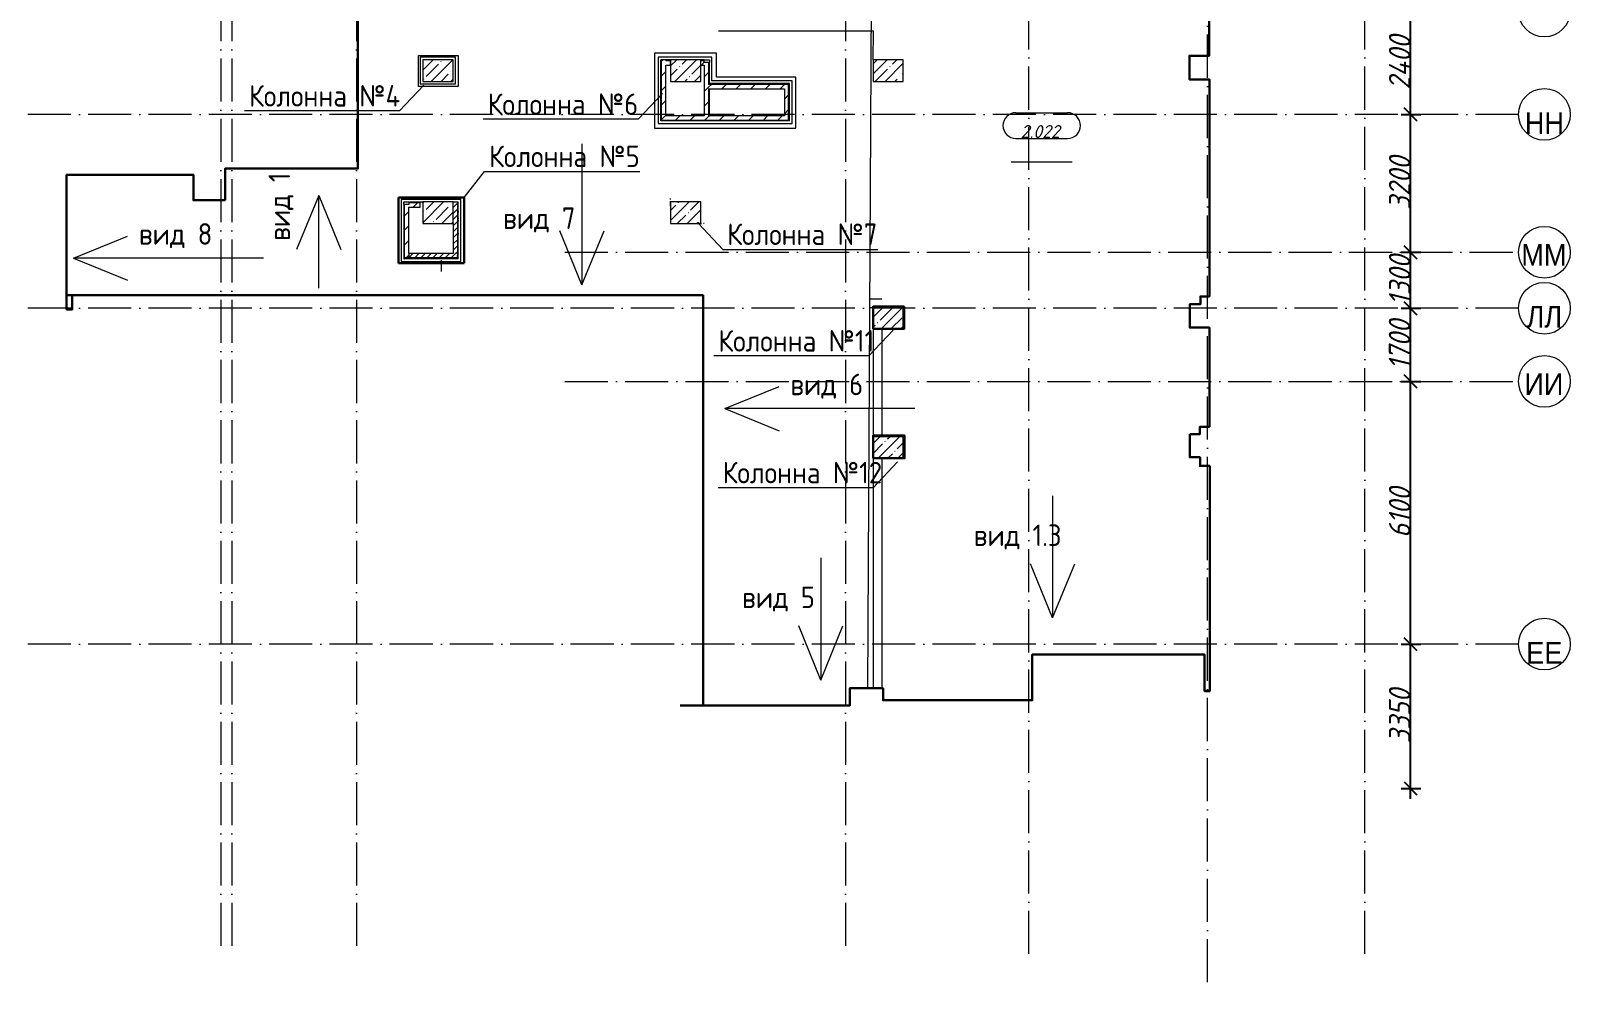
# Model space of a CAD drawing. Header units: millimetres. Extents: x 209 to 1046824, y -77613 to 504101.
# Drawn here: x 582159 to 617891, y 416132 to 438224 of the extents above; entities that cross this region are included whole.
import ezdxf

# ---------------------------------------------------------------- set-up
doc = ezdxf.new("R2010")
doc.units = ezdxf.units.MM
doc.linetypes.add('50_200_ШТРИХ_1Т_ш5_п1_п1_', pattern=[1400, 1000, -200, 0, -200])
for name, color, linetype, lineweight in [('A-ANNO-DIMS', 7, 'Continuous', 9), ('A-WALL', 7, 'Continuous', 5), ('A-WALL-FNSH-1', 7, 'Continuous', 5), ('A-WALL-IDEN', 7, 'Continuous', 9), ('I-WALL', 7, 'Continuous', 5), ('S-COLS', 7, 'Continuous', 9), ('S-COLS-1', 7, 'Continuous', 5), ('основной', 250, 'Continuous', 15), ('Основные линии', 7, 'Continuous', 30), ('осново', 7, 'Continuous', 30), ('Размеры', 7, 'Continuous', 15)]:
    doc.layers.add(name, color=color, linetype=linetype, lineweight=lineweight)
for name, color, linetype, lineweight, true_color in [('A-AREA-IDEN-1', 7, 'Continuous', 9, 0xaaaaaa), ('A-DETL-7', 7, 'Continuous', 20, 0x01a6fe), ('I-WALL-15', 7, 'Continuous', 5, 0x787878), ('Оси-1', 7, 'Continuous', 20, 0xaaaaaa), ('Оси-2', 7, 'Continuous', 9, 0xaaaaaa), ('Оси-3', 7, '50_200_ШТРИХ_1Т_ш5_п1_п1_', 9, 0xaaaaaa)]:
    doc.layers.add(name, color=color, linetype=linetype, lineweight=lineweight, true_color=true_color)
doc.styles.add('Arial', font='arial.ttf', dxfattribs={"width": 0.9, "height": 500})
doc.styles.add('ISOCPEUR_I', font='isocpeui.ttf', dxfattribs={"height": 300})
doc.styles.add('ISOCPEUR_I_1', font='isocpeui.ttf', dxfattribs={"width": 0.9, "height": 500})
doc.styles.add('СПДС', font='isocpeur.ttf', dxfattribs={"width": 0.9})
doc.dimstyles.new('ISO-2_5_0_9К_БОЛЬШОЙ', dxfattribs={"dimscale": 304.8, "dimtxt": 497.990588, "dimasz": 0.984252, "dimexe": 0.787402, "dimexo": 0, "dimgap": 0, "dimtad": 1, "dimdec": 0, "dimzin": 0, "dimdsep": 46, "dimtxsty": 'ISOCPEUR_I_1', "dimblk1": 'OBLIQUE', "dimblk2": 'OBLIQUE', "dimsah": 1, "dimcen": 0.09, "dimdle": 0.787402, "dimazin": 0, "dimtfac": 1, "dimtdec": 4, "dimtix": 1, "dimtmove": 0, "dimatfit": 3, "dimfxl": 1, "dimtvp": 1, "dimtolj": 1, "dimtzin": 0, "dimarcsym": 2})
pattern_1 = [(0, (508460.02, 367168.45), (406.4, 101.6), [6.706, -298.094, 6.706, -298.094, -1625.6]), (0, (508460.02, 367168.45), (406.4, 101.6), [-609.6, 6.706, -602.894, 6.706, -298.094, -711.2]), (0, (508460.02, 367168.45), (406.4, 101.6), [-1524, 6.706, -196.494, 6.706, -501.294]), (120, (508612.42, 367219.25), (-291.18818, 301.15272), [6.706, -298.094, 6.706, -298.094, -1625.6]), (120, (508612.42, 367219.25), (-291.18818, 301.15272), [-609.6, 6.706, -602.894, 6.706, -298.094, -711.2]), (120, (508612.42, 367219.25), (-291.18818, 301.15272), [-1524, 6.706, -196.494, 6.706, -501.294]), (240, (508663.22, 367422.45), (-115.21182, -402.75272), [6.706, -298.094, 6.706, -298.094, -1625.6]), (240, (508663.22, 367422.45), (-115.21182, -402.75272), [-609.6, 6.706, -602.894, 6.706, -298.094, -711.2]), (240, (508663.22, 367422.45), (-115.21182, -402.75272), [-1524, 6.706, -196.494, 6.706, -501.294])]
pattern_2 = [(45, (508460.02, 367168.45), (-70.71068, 70.71068), [])]
pattern_3 = [(45, (508460.02, 367168.45), (-169.70563, 169.70563), [])]

# ---------------------------------------------------------------- blocks, each defined once
blk = doc.blocks.new('BSC_Колонна _Прямоугольная - 500х700-V304-АИ_План этажа_Стены_2')
at = {"layer": 'S-COLS-1'}
h = blk.add_hatch(dxfattribs=at)
h.set_pattern_fill('FP_173', color=256, style=0, pattern_type=2)
h.set_pattern_definition([(315, (-64381.04, 93600), (228.0985, 228.0985), []), (315, (-64381.04, 93371.9), (228.0985, 228.0985), [403.225, -80.645, 6.706, -73.939])])
h.paths.add_polyline_path([(-250, 350), (-250, -350), (250, -350), (250, 350), (223, 350)])
for p, q in [((250, 350), (-250, 350)), ((-250, 350), (-250, -350)), ((250, -350), (250, 350)), ((-250, -350), (250, -350))]:
    blk.add_line(p, q, dxfattribs=at)
blk = doc.blocks.new('BSC_Колонна _Прямоугольная - 500х700-V305-АИ_План этажа_Стены_2')
at = {"layer": 'S-COLS-1'}
h = blk.add_hatch(dxfattribs=at)
h.set_pattern_fill('FP_174', color=256, style=0, pattern_type=2)
h.set_pattern_definition([(315, (-70131.04, 93600), (228.0985, 228.0985), []), (315, (-70131.04, 93371.9), (228.0985, 228.0985), [403.225, -80.645, 6.706, -73.939])])
h.paths.add_polyline_path([(-250, 350), (-250, -350), (250, -350), (250, 350), (168, 350)])
for p, q in [((250, 350), (-250, 350)), ((-250, 350), (-250, -350)), ((250, -350), (250, 350)), ((-250, -350), (250, -350))]:
    blk.add_line(p, q, dxfattribs=at)
blk = doc.blocks.new('BSC_Колонна _Прямоугольная - 500х700-V316-АИ_План этажа_Стены_2')
at = {"layer": 'S-COLS-1'}
h = blk.add_hatch(dxfattribs=at)
h.set_pattern_fill('FP_185', color=256, style=0, pattern_type=2)
h.set_pattern_definition([(315, (-61381.04, 93600), (228.0985, 228.0985), []), (315, (-61381.04, 93371.9), (228.0985, 228.0985), [403.225, -80.645, 6.706, -73.939])])
h.paths.add_polyline_path([(-250, 350), (-250, -350), (250, -350), (250, 350)])
for p, q in [((250, 350), (-250, 350)), ((-250, 350), (-250, -350)), ((250, -350), (250, 350)), ((-250, -350), (250, -350))]:
    blk.add_line(p, q, dxfattribs=at)
blk = doc.blocks.new('BSC_Колонна _Прямоугольная - 500х700-V357-АИ_План этажа_Стены_2')
at = {"layer": 'S-COLS-1'}
h = blk.add_hatch(dxfattribs=at)
h.set_pattern_fill('FP_216', color=256, style=0, pattern_type=2)
h.set_pattern_definition([(315, (-66830.7, 83150), (228.0985, 228.0985), []), (315, (-66830.7, 82921.9), (228.0985, 228.0985), [403.225, -80.645, 6.706, -73.939])])
h.paths.add_polyline_path([(-250, 350), (-250, -350), (250, -350), (250, 350)])
for p, q in [((250, 350), (-250, 350)), ((-250, 350), (-250, -350)), ((250, -350), (250, 350)), ((-250, -350), (250, -350))]:
    blk.add_line(p, q, dxfattribs=at)
blk = doc.blocks.new('BSC_Колонна _Прямоугольная - 500х700-V359-АИ_План этажа_Стены_2')
at = {"layer": 'S-COLS-1'}
h = blk.add_hatch(dxfattribs=at)
h.set_pattern_fill('FP_218', color=256, style=0, pattern_type=2)
h.set_pattern_definition([(315, (-70130.7, 83150), (228.0985, 228.0985), []), (315, (-70130.7, 82921.9), (228.0985, 228.0985), [403.225, -80.645, 6.706, -73.939])])
h.paths.add_polyline_path([(-250, 115), (-250, -350), (250, -350), (250, 350), (-250, 350)])
for p, q in [((250, 350), (-250, 350)), ((-250, 350), (-250, -350)), ((250, -350), (250, 350)), ((-250, -350), (250, -350))]:
    blk.add_line(p, q, dxfattribs=at)
blk = doc.blocks.new('BSC_Колонна _Прямоугольная - 500х700-V360-АИ_План этажа_Стены_2')
at = {"layer": 'S-COLS-1'}
h = blk.add_hatch(dxfattribs=at)
h.set_pattern_fill('FP_219', color=256, style=0, pattern_type=2)
h.set_pattern_definition([(315, (-70130.7, 88900), (228.0985, 228.0985), []), (315, (-70130.7, 88671.9), (228.0985, 228.0985), [403.225, -80.645, 6.706, -73.939])])
h.paths.add_polyline_path([(-250, 350), (-250, -350), (250, -350), (250, 350), (169, 350)])
for p, q in [((250, 350), (-250, 350)), ((-250, 350), (-250, -350)), ((250, -350), (250, 350)), ((-250, -350), (250, -350))]:
    blk.add_line(p, q, dxfattribs=at)
blk = doc.blocks.new('AAR_СКБ_Марка_помещения_1_5 ммп - Номер _ Площадь-27962135-АИ_План этажа_Стены_2')
at = {"layer": 'A-AREA-IDEN-1'}
for p, q in [((-2.99, 3), (3.01, 3)), ((-2.99, 0), (3.01, 0)), ((-3.53, -2.69), (3.53, -2.69))]:
    blk.add_line(p, q, dxfattribs=at)
for centre, start, end in [((-2.99, 1.5), 90, 270), ((3.01, 1.5), 270, 90)]:
    blk.add_arc(centre, 1.5, start, end, dxfattribs=at)
blk = doc.blocks.new('_Oblique')
at = {"color": 0, "linetype": 'ByBlock', "lineweight": -2}
blk.add_line((-0.5, -0.5), (0.5, 0.5), dxfattribs=at)
blk = doc.blocks.new('*D1895')
at = {"layer": 'A-ANNO-DIMS', "color": 0, "lineweight": -2, "transparency": 16777216}
for p, q in [((614183, 420392), (614183, 424222)), ((613971, 423982), (614423, 423982)), ((613971, 420632), (614423, 420632))]:
    blk.add_line(p, q, dxfattribs=at)
at = {"layer": 'Defpoints', "color": 0, "transparency": 16777216}
for p in [(613971, 423982), (614183, 423982), (613971, 420632)]:
    blk.add_point(p, dxfattribs=at)
at = {"layer": 'A-ANNO-DIMS', "color": 0, "lineweight": -2, "transparency": 16777216, "xscale": 300, "yscale": 300, "zscale": 300}
for p, rotation in [((614183, 423982), 90), ((614183, 420632), 270)]:
    blk.add_blockref('_Oblique', p, dxfattribs=dict(at, rotation=rotation))
at = {"layer": 'A-ANNO-DIMS', "color": 0, "transparency": 16777216, "insert": (613933, 422307), "char_height": 500, "width": 1516.96, "attachment_point": 5, "rotation": 90, "style": 'ISOCPEUR_I_1'}
blk.add_mtext('\\A1;3350', dxfattribs=at)
blk = doc.blocks.new('*D1896')
at = {"layer": 'A-ANNO-DIMS', "color": 0, "lineweight": -2, "transparency": 16777216}
for p, q in [((614183, 423742), (614183, 430322)), ((613971, 430082), (614423, 430082)), ((613971, 423982), (614423, 423982))]:
    blk.add_line(p, q, dxfattribs=at)
at = {"layer": 'Defpoints', "color": 0, "transparency": 16777216}
for p in [(613971, 430082), (614183, 430082), (613971, 423982)]:
    blk.add_point(p, dxfattribs=at)
at = {"layer": 'A-ANNO-DIMS', "color": 0, "lineweight": -2, "transparency": 16777216, "xscale": 300, "yscale": 300, "zscale": 300}
for p, rotation in [((614183, 430082), 90), ((614183, 423982), 270)]:
    blk.add_blockref('_Oblique', p, dxfattribs=dict(at, rotation=rotation))
at = {"layer": 'A-ANNO-DIMS', "color": 0, "transparency": 16777216, "insert": (613933, 427032), "char_height": 500, "width": 1402.04, "attachment_point": 5, "rotation": 90, "style": 'ISOCPEUR_I_1'}
blk.add_mtext('\\A1;6100', dxfattribs=at)
blk = doc.blocks.new('*D1897')
at = {"layer": 'A-ANNO-DIMS', "color": 0, "lineweight": -2, "transparency": 16777216}
for p, q in [((614183, 429842), (614183, 432022)), ((613971, 431782), (614423, 431782)), ((613971, 430082), (614423, 430082))]:
    blk.add_line(p, q, dxfattribs=at)
at = {"layer": 'Defpoints', "color": 0, "transparency": 16777216}
for p in [(613971, 431782), (614183, 431782), (613971, 430082)]:
    blk.add_point(p, dxfattribs=at)
at = {"layer": 'A-ANNO-DIMS', "color": 0, "lineweight": -2, "transparency": 16777216, "xscale": 300, "yscale": 300, "zscale": 300}
for p, rotation in [((614183, 431782), 90), ((614183, 430082), 270)]:
    blk.add_blockref('_Oblique', p, dxfattribs=dict(at, rotation=rotation))
at = {"layer": 'A-ANNO-DIMS', "color": 0, "transparency": 16777216, "insert": (613930, 430932), "char_height": 500, "width": 1402.04, "attachment_point": 5, "rotation": 90, "style": 'ISOCPEUR_I_1'}
blk.add_mtext('\\A1;1700', dxfattribs=at)
blk = doc.blocks.new('*D1867')
at = {"layer": 'A-ANNO-DIMS', "color": 0, "lineweight": -2, "transparency": 16777216}
for p, q in [((613971, 433082), (614423, 433082)), ((614183, 431542), (614183, 433322)), ((613971, 431782), (614423, 431782))]:
    blk.add_line(p, q, dxfattribs=at)
at = {"layer": 'Defpoints', "color": 0, "transparency": 16777216}
for p in [(613971, 433082), (614183, 433082), (613971, 431782)]:
    blk.add_point(p, dxfattribs=at)
at = {"layer": 'A-ANNO-DIMS', "color": 0, "lineweight": -2, "transparency": 16777216, "xscale": 300, "yscale": 300, "zscale": 300}
for p, rotation in [((614183, 433082), 90), ((614183, 431782), 270)]:
    blk.add_blockref('_Oblique', p, dxfattribs=dict(at, rotation=rotation))
at = {"layer": 'A-ANNO-DIMS', "color": 0, "transparency": 16777216, "insert": (613933, 432432), "char_height": 500, "width": 1402.04, "attachment_point": 5, "rotation": 90, "style": 'ISOCPEUR_I_1'}
blk.add_mtext('\\A1;1300', dxfattribs=at)
blk = doc.blocks.new('*D1868')
at = {"layer": 'A-ANNO-DIMS', "color": 0, "lineweight": -2, "transparency": 16777216}
for p, q in [((613971, 436282), (614423, 436282)), ((614183, 432842), (614183, 436522)), ((613971, 433082), (614423, 433082))]:
    blk.add_line(p, q, dxfattribs=at)
at = {"layer": 'Defpoints', "color": 0, "transparency": 16777216}
for p in [(613971, 436282), (614183, 436282), (613971, 433082)]:
    blk.add_point(p, dxfattribs=at)
at = {"layer": 'A-ANNO-DIMS', "color": 0, "lineweight": -2, "transparency": 16777216, "xscale": 300, "yscale": 300, "zscale": 300}
for p, rotation in [((614183, 436282), 90), ((614183, 433082), 270)]:
    blk.add_blockref('_Oblique', p, dxfattribs=dict(at, rotation=rotation))
at = {"layer": 'A-ANNO-DIMS', "color": 0, "transparency": 16777216, "insert": (613933, 434682), "char_height": 500, "width": 1516.96, "attachment_point": 5, "rotation": 90, "style": 'ISOCPEUR_I_1'}
blk.add_mtext('\\A1;3200', dxfattribs=at)
blk = doc.blocks.new('*D1869')
at = {"layer": 'A-ANNO-DIMS', "color": 0, "lineweight": -2, "transparency": 16777216}
for p, q in [((614183, 436042), (614183, 438922)), ((613971, 438682), (614423, 438682)), ((613971, 436282), (614423, 436282))]:
    blk.add_line(p, q, dxfattribs=at)
at = {"layer": 'Defpoints', "color": 0, "transparency": 16777216}
for p in [(613971, 438682), (614183, 438682), (613971, 436282)]:
    blk.add_point(p, dxfattribs=at)
at = {"layer": 'A-ANNO-DIMS', "color": 0, "lineweight": -2, "transparency": 16777216, "xscale": 300, "yscale": 300, "zscale": 300}
for p, rotation in [((614183, 438682), 90), ((614183, 436282), 270)]:
    blk.add_blockref('_Oblique', p, dxfattribs=dict(at, rotation=rotation))
at = {"layer": 'A-ANNO-DIMS', "color": 0, "transparency": 16777216, "insert": (613933, 437482), "char_height": 500, "width": 1562.92, "attachment_point": 5, "rotation": 90, "style": 'ISOCPEUR_I_1'}
blk.add_mtext('\\A1;2400', dxfattribs=at)
blk = doc.blocks.new('Ось сетки - Круг_Ø6_00__ISO-2_5_0_9K_-17386508-АИ_План этажа_Стены_3')
at = {"layer": 'Оси-1'}
blk.add_circle((0, 0), 3, dxfattribs=at)
blk = doc.blocks.new('*D1876')
at = {"layer": 'A-ANNO-DIMS', "color": 0, "lineweight": -2, "transparency": 16777216}
for p, q in [((614183, 420392), (614183, 424222)), ((613971, 423982), (614423, 423982)), ((613971, 420632), (614423, 420632))]:
    blk.add_line(p, q, dxfattribs=at)
at = {"layer": 'Defpoints', "color": 0, "transparency": 16777216}
for p in [(613971, 423982), (614183, 423982), (613971, 420632)]:
    blk.add_point(p, dxfattribs=at)
at = {"layer": 'A-ANNO-DIMS', "color": 0, "lineweight": -2, "transparency": 16777216, "xscale": 300, "yscale": 300, "zscale": 300}
for p, rotation in [((614183, 423982), 90), ((614183, 420632), 270)]:
    blk.add_blockref('_Oblique', p, dxfattribs=dict(at, rotation=rotation))
at = {"layer": 'A-ANNO-DIMS', "color": 0, "transparency": 16777216, "insert": (613933, 422307), "char_height": 500, "width": 1516.96, "attachment_point": 5, "rotation": 90, "style": 'ISOCPEUR_I_1'}
blk.add_mtext('\\A1;3350', dxfattribs=at)
blk = doc.blocks.new('*D1877')
at = {"layer": 'A-ANNO-DIMS', "color": 0, "lineweight": -2, "transparency": 16777216}
for p, q in [((614183, 423742), (614183, 430322)), ((613971, 430082), (614423, 430082)), ((613971, 423982), (614423, 423982))]:
    blk.add_line(p, q, dxfattribs=at)
at = {"layer": 'Defpoints', "color": 0, "transparency": 16777216}
for p in [(613971, 430082), (614183, 430082), (613971, 423982)]:
    blk.add_point(p, dxfattribs=at)
at = {"layer": 'A-ANNO-DIMS', "color": 0, "lineweight": -2, "transparency": 16777216, "xscale": 300, "yscale": 300, "zscale": 300}
for p, rotation in [((614183, 430082), 90), ((614183, 423982), 270)]:
    blk.add_blockref('_Oblique', p, dxfattribs=dict(at, rotation=rotation))
at = {"layer": 'A-ANNO-DIMS', "color": 0, "transparency": 16777216, "insert": (613933, 427032), "char_height": 500, "width": 1402.04, "attachment_point": 5, "rotation": 90, "style": 'ISOCPEUR_I_1'}
blk.add_mtext('\\A1;6100', dxfattribs=at)
blk = doc.blocks.new('*D1878')
at = {"layer": 'A-ANNO-DIMS', "color": 0, "lineweight": -2, "transparency": 16777216}
for p, q in [((614183, 429842), (614183, 432022)), ((613971, 431782), (614423, 431782)), ((613971, 430082), (614423, 430082))]:
    blk.add_line(p, q, dxfattribs=at)
at = {"layer": 'Defpoints', "color": 0, "transparency": 16777216}
for p in [(613971, 431782), (614183, 431782), (613971, 430082)]:
    blk.add_point(p, dxfattribs=at)
at = {"layer": 'A-ANNO-DIMS', "color": 0, "lineweight": -2, "transparency": 16777216, "xscale": 300, "yscale": 300, "zscale": 300}
for p, rotation in [((614183, 431782), 90), ((614183, 430082), 270)]:
    blk.add_blockref('_Oblique', p, dxfattribs=dict(at, rotation=rotation))
at = {"layer": 'A-ANNO-DIMS', "color": 0, "transparency": 16777216, "insert": (613930, 430932), "char_height": 500, "width": 1402.04, "attachment_point": 5, "rotation": 90, "style": 'ISOCPEUR_I_1'}
blk.add_mtext('\\A1;1700', dxfattribs=at)
blk = doc.blocks.new('*D1879')
at = {"layer": 'A-ANNO-DIMS', "color": 0, "lineweight": -2, "transparency": 16777216}
for p, q in [((613971, 433082), (614423, 433082)), ((614183, 431542), (614183, 433322)), ((613971, 431782), (614423, 431782))]:
    blk.add_line(p, q, dxfattribs=at)
at = {"layer": 'Defpoints', "color": 0, "transparency": 16777216}
for p in [(613971, 433082), (614183, 433082), (613971, 431782)]:
    blk.add_point(p, dxfattribs=at)
at = {"layer": 'A-ANNO-DIMS', "color": 0, "lineweight": -2, "transparency": 16777216, "xscale": 300, "yscale": 300, "zscale": 300}
for p, rotation in [((614183, 433082), 90), ((614183, 431782), 270)]:
    blk.add_blockref('_Oblique', p, dxfattribs=dict(at, rotation=rotation))
at = {"layer": 'A-ANNO-DIMS', "color": 0, "transparency": 16777216, "insert": (613933, 432432), "char_height": 500, "width": 1402.04, "attachment_point": 5, "rotation": 90, "style": 'ISOCPEUR_I_1'}
blk.add_mtext('\\A1;1300', dxfattribs=at)
blk = doc.blocks.new('*D1880')
at = {"layer": 'A-ANNO-DIMS', "color": 0, "lineweight": -2, "transparency": 16777216}
for p, q in [((613971, 436282), (614423, 436282)), ((614183, 432842), (614183, 436522)), ((613971, 433082), (614423, 433082))]:
    blk.add_line(p, q, dxfattribs=at)
at = {"layer": 'Defpoints', "color": 0, "transparency": 16777216}
for p in [(613971, 436282), (614183, 436282), (613971, 433082)]:
    blk.add_point(p, dxfattribs=at)
at = {"layer": 'A-ANNO-DIMS', "color": 0, "lineweight": -2, "transparency": 16777216, "xscale": 300, "yscale": 300, "zscale": 300}
for p, rotation in [((614183, 436282), 90), ((614183, 433082), 270)]:
    blk.add_blockref('_Oblique', p, dxfattribs=dict(at, rotation=rotation))
at = {"layer": 'A-ANNO-DIMS', "color": 0, "transparency": 16777216, "insert": (613933, 434682), "char_height": 500, "width": 1516.96, "attachment_point": 5, "rotation": 90, "style": 'ISOCPEUR_I_1'}
blk.add_mtext('\\A1;3200', dxfattribs=at)
blk = doc.blocks.new('*D1881')
at = {"layer": 'A-ANNO-DIMS', "color": 0, "lineweight": -2, "transparency": 16777216}
for p, q in [((614183, 436042), (614183, 438922)), ((613971, 438682), (614423, 438682)), ((613971, 436282), (614423, 436282))]:
    blk.add_line(p, q, dxfattribs=at)
at = {"layer": 'Defpoints', "color": 0, "transparency": 16777216}
for p in [(613971, 438682), (614183, 438682), (613971, 436282)]:
    blk.add_point(p, dxfattribs=at)
at = {"layer": 'A-ANNO-DIMS', "color": 0, "lineweight": -2, "transparency": 16777216, "xscale": 300, "yscale": 300, "zscale": 300}
for p, rotation in [((614183, 438682), 90), ((614183, 436282), 270)]:
    blk.add_blockref('_Oblique', p, dxfattribs=dict(at, rotation=rotation))
at = {"layer": 'A-ANNO-DIMS', "color": 0, "transparency": 16777216, "insert": (613933, 437482), "char_height": 500, "width": 1562.92, "attachment_point": 5, "rotation": 90, "style": 'ISOCPEUR_I_1'}
blk.add_mtext('\\A1;2400', dxfattribs=at)

msp = doc.modelspace()

# ---------------------------------------------------------------- hatches: boundary and pattern name
at = {"layer": 'I-WALL'}
h = msp.add_hatch(dxfattribs=at)
h.set_pattern_fill('FP_5', color=256, style=0, pattern_type=2)
h.set_pattern_definition(pattern_3)
h.paths.add_polyline_path([(596900, 436149.1), (596900, 437549.1), (596800, 437549.1), (596800, 436149.1)])
h = msp.add_hatch(dxfattribs=at)
h.set_pattern_fill('FP_5', color=256, style=0, pattern_type=2)
h.set_pattern_definition(pattern_3)
h.paths.add_polyline_path([(596900, 437429.1), (597009, 437429.1), (597009, 437529.1), (596900, 437529.1), (596900, 437467.8)])
h = msp.add_hatch(dxfattribs=at)
h.set_pattern_fill('FP_5', color=256, style=0, pattern_type=2)
h.set_pattern_definition(pattern_3)
h.paths.add_polyline_path([(597790, 437429.1), (597790, 437529.1), (597710, 437529.1), (597710, 437429.1)])
h = msp.add_hatch(dxfattribs=at)
h.set_pattern_fill('FP_5', color=256, style=0, pattern_type=2)
h.set_pattern_definition(pattern_3)
h.paths.add_polyline_path([(597890, 436149.1), (597890, 437489.1), (597790, 437489.1), (597790, 436149.1)])
h = msp.add_hatch(dxfattribs=at)
h.set_pattern_fill('FP_5', color=256, style=0, pattern_type=2)
h.set_pattern_definition(pattern_3)
h.paths.add_polyline_path([(599650, 436879.5), (599650, 436979.5), (597890, 436979.5), (597890, 436879.5), (598198.1, 436879.5)])
h = msp.add_hatch(dxfattribs=at)
h.set_pattern_fill('FP_5', color=256, style=0, pattern_type=2)
h.set_pattern_definition(pattern_3)
h.paths.add_polyline_path([(599750, 436249.1), (599750, 436979.5), (599650, 436979.5), (599650, 436249.1)])
h = msp.add_hatch(dxfattribs=at)
h.set_pattern_fill('FP_5', color=256, style=0, pattern_type=2)
h.set_pattern_definition(pattern_3)
h.paths.add_polyline_path([(597790, 436149.1), (597790, 436249.1), (596900, 436249.1), (596900, 436149.1), (597360.2, 436149.1)])
h = msp.add_hatch(dxfattribs=at)
h.set_pattern_fill('FP_5', color=256, style=0, pattern_type=2)
h.set_pattern_definition(pattern_3)
h.paths.add_polyline_path([(599750, 436149.1), (599750, 436249.1), (597890, 436249.1), (597890, 436149.1), (598198.1, 436149.1)])
h = msp.add_hatch(dxfattribs=at)
h.set_pattern_fill('FP_5', color=256, style=0, pattern_type=2)
h.set_pattern_definition(pattern_3)
h.paths.add_polyline_path([(590835, 432949.1), (590935, 432949.1), (590935, 434189.1), (590835, 434189.1)])
h = msp.add_hatch(dxfattribs=at)
h.set_pattern_fill('FP_5', color=256, style=0, pattern_type=2)
h.set_pattern_definition(pattern_3)
h.paths.add_polyline_path([(590935, 434129.1), (591200, 434129.1), (591200, 434229.1), (590935, 434229.1), (590935, 434189.1)])
h = msp.add_hatch(dxfattribs=at)
h.set_pattern_fill('FP_4', color=256, style=0, pattern_type=2)
h.set_pattern_definition(pattern_2)
h.paths.add_polyline_path([(592060, 433049.1), (592060, 434249.1), (591960, 434249.1), (591960, 433049.1)])
h = msp.add_hatch(dxfattribs=at)
h.set_pattern_fill('FP_4', color=256, style=0, pattern_type=2)
h.set_pattern_definition(pattern_2)
h.paths.add_polyline_path([(590935, 432949.1), (592060, 432949.1), (592060, 433049.1), (590935, 433049.1)])
at = {"layer": 'I-WALL-15'}
h = msp.add_hatch(dxfattribs=at)
h.set_pattern_fill('FP_3', color=256, style=0, pattern_type=2)
h.set_pattern_definition(pattern_1)
h.paths.add_polyline_path([(596800, 436129.1), (596800, 437549.1), (596780, 437549.1), (596780, 436129.1)])
h = msp.add_hatch(dxfattribs=at)
h.set_pattern_fill('FP_3', color=256, style=0, pattern_type=2)
h.set_pattern_definition(pattern_1)
h.paths.add_polyline_path([(597009, 437529.1), (597009, 437549.1), (596900, 437549.1), (596900, 437529.1)])
h = msp.add_hatch(dxfattribs=at)
h.set_pattern_fill('FP_3', color=256, style=0, pattern_type=2)
h.set_pattern_definition(pattern_1)
h.paths.add_polyline_path([(597790, 437529.1), (597790, 437549.1), (597710, 437549.1), (597710, 437529.1)])
h = msp.add_hatch(dxfattribs=at)
h.set_pattern_fill('FP_3', color=256, style=0, pattern_type=2)
h.set_pattern_definition(pattern_1)
h.paths.add_polyline_path([(597910, 436129.1), (597910, 436149.1), (597890, 436149.1), (597890, 436129.1)])
h.paths.add_polyline_path([(597910, 436249.1), (597910, 436879.5), (597890, 436879.5), (597890, 436249.1)])
h.paths.add_polyline_path([(597910, 436979.5), (597910, 437489.1), (597890, 437489.1), (597890, 436979.5)])
h = msp.add_hatch(dxfattribs=at)
h.set_pattern_fill('FP_3', color=256, style=0, pattern_type=2)
h.set_pattern_definition(pattern_1)
h.paths.add_polyline_path([(597910, 436979.5), (599750, 436979.5), (599750, 436999.5), (597910, 436999.5)])
h = msp.add_hatch(dxfattribs=at)
h.set_pattern_fill('FP_3', color=256, style=0, pattern_type=2)
h.set_pattern_definition(pattern_1)
h.paths.add_polyline_path([(599750, 436149.1), (599770, 436149.1), (599770, 436999.5), (599750, 436999.5), (599750, 436249.1)])
h = msp.add_hatch(dxfattribs=at)
h.set_pattern_fill('FP_3', color=256, style=0, pattern_type=2)
h.set_pattern_definition(pattern_1)
h.paths.add_polyline_path([(597890, 436129.1), (597890, 436149.1), (596800, 436149.1), (596800, 436129.1), (597790, 436129.1)])
h = msp.add_hatch(dxfattribs=at)
h.set_pattern_fill('FP_3', color=256, style=0, pattern_type=2)
h.set_pattern_definition(pattern_1)
h.paths.add_polyline_path([(599770, 436129.1), (599770, 436149.1), (597910, 436149.1), (597910, 436129.1), (598198.1, 436129.1)])
h = msp.add_hatch(dxfattribs=at)
h.set_pattern_fill('FP_3', color=256, style=0, pattern_type=2)
h.set_pattern_definition(pattern_1)
h.paths.add_polyline_path([(590835, 432929.1), (590835, 434189.1), (590815, 434189.1), (590815, 432929.1)])
h = msp.add_hatch(dxfattribs=at)
h.set_pattern_fill('FP_3', color=256, style=0, pattern_type=2)
h.set_pattern_definition(pattern_1)
h.paths.add_polyline_path([(591200, 434229.1), (591200, 434249.1), (590935, 434249.1), (590935, 434229.1)])
h = msp.add_hatch(dxfattribs=at)
h.set_pattern_fill('FP_3', color=256, style=0, pattern_type=2)
h.set_pattern_definition(pattern_1)
h.paths.add_polyline_path([(592060, 432949.1), (592080, 432949.1), (592080, 434249.1), (592060, 434249.1), (592060, 433049.1)])
h = msp.add_hatch(dxfattribs=at)
h.set_pattern_fill('FP_3', color=256, style=0, pattern_type=2)
h.set_pattern_definition(pattern_1)
h.paths.add_polyline_path([(590935, 432929.1), (592080, 432929.1), (592080, 432949.1), (590835, 432949.1), (590835, 432929.1)])
at = {"layer": 'S-COLS-1'}
h = msp.add_hatch(dxfattribs=at)
h.set_pattern_fill('FP_1', color=256, style=0, pattern_type=2)
h.set_pattern_definition([(45, (508460.02, 367168.45), (-228.0985, 228.0985), []), (45, (508688.12, 367168.45), (-228.0985, 228.0985), [403.225, -80.645, 6.706, -73.939])])
h.paths.add_polyline_path([(597010, 433749.1), (597710, 433749.1), (597710, 434249.1), (597010, 434249.1)])

# ---------------------------------------------------------------- linework, layer by layer
at = {"lineweight": 30}
for points in [[(591916.9, 445991.4), (592046.9, 445991.4), (592046.9, 445466.4), (592033.9, 445466.4), (591903.9, 445466.4), (591903.9, 443640.4), (592033.9, 443640.4), (592033.9, 443115.4), (591903.9, 443115.4), (591903.9, 440155.4), (589750.9, 440155.4), (589750.9, 435025.4), (586670.9, 435025.4), (586670.9, 434290.4)], [(609061.7, 428860.5), (609296.7, 428860.5), (609296.7, 429030.5), (609516.7, 429030.5), (609516.7, 431330.5), (609060.7, 431330.5), (609060.7, 431875.5), (609305.7, 431875.5), (609305.7, 432055.5), (609515.7, 432055.5), (609515.7, 437095.5), (609050.7, 437095.5), (609050.7, 437645.5), (609510.7, 437645.5), (609510.7, 440385.5)], [(586670.9, 434290.4), (585933.9, 434290.4), (585933.9, 434875.4), (582989.9, 434875.4), (582989.9, 432082.4), (584511.2, 432082.4)], [(582989.9, 432082.4), (582989.9, 431752.4), (583119.9, 431752.4), (583119.9, 432082.4)], [(582989.9, 432082.4), (597762.9, 432082.4), (597762.9, 422556.5)], [(609300, 428120.5), (609298.7, 428320.5), (609061.7, 428320.5), (609061.7, 428860.5)], [(609523.7, 428120.5), (609298.7, 428120.5)], [(609523.7, 428120.5), (609298.7, 428120.5), (609298.7, 428098.5)], [(609523.7, 428120.5), (609523.7, 423170.5)], [(597235.7, 422556.5), (601167.7, 422556.5), (601167.7, 422956.5), (601942.7, 422956.5), (601942.7, 422678.5), (605403.7, 422678.5), (605403.7, 423740.5), (609403.7, 423740.5), (609403.7, 422890.5), (609523.7, 422890.5), (609523.7, 423170.5), (609523.7, 423170.5)]]:
    msp.add_lwpolyline(points, dxfattribs=at)
for points in [[(601710, 431299.5), (602430, 431299.5), (602430, 431819.5), (601710, 431819.5)], [(601710, 428299.5), (602440, 428299.5), (602440, 428824.5), (601710, 428824.5)]]:
    msp.add_lwpolyline(points, close=True, dxfattribs=at)
at = {"layer": 'A-DETL-7'}
for p, q in [((591156.5, 437648.5), (592076.5, 437648.5)), ((591156.5, 436928.5), (591156.5, 437648.5)), ((592076.5, 437648.5), (592076.5, 436928.5)), ((596636.2, 437702.7), (596636.2, 435962.7)), ((598076.2, 437702.7), (596636.2, 437702.7)), ((598076.2, 437149.5), (598076.2, 437702.7)), ((599916.2, 437149.5), (598076.2, 437149.5)), ((599916.2, 435962.7), (599916.2, 437149.5)), ((592076.5, 436928.5), (591156.5, 436928.5)), ((596636.2, 435962.7), (599916.2, 435962.7))]:
    msp.add_line(p, q, dxfattribs=at)
at = {"layer": 'A-DETL-7', "lineweight": 30}
for p, q in [((590695.1, 434349.1), (592215.1, 434349.1)), ((590695.1, 432829.1), (590695.1, 434349.1)), ((592215.1, 434349.1), (592215.1, 432829.1)), ((592215.1, 432829.1), (590695.1, 432829.1))]:
    msp.add_line(p, q, dxfattribs=at)
at = {"layer": 'A-WALL'}
for p, q in [((591200, 437609.1), (591200, 436989.1)), ((592020, 437609.1), (591200, 437609.1)), ((592020, 436989.1), (592020, 437609.1)), ((596720, 437609.1), (596720, 436069.1)), ((597970, 437609.1), (596720, 437609.1)), ((596780, 436129.1), (596780, 437549.1)), ((596800, 436149.1), (596800, 437549.1)), ((596900, 437549.1), (596900, 437529.1)), ((597009, 437529.1), (596900, 437529.1)), ((597009, 437549.1), (597010, 437549.1)), ((597790, 437529.1), (597710, 437529.1)), ((597790, 437549.1), (597910, 437549.1)), ((597890, 437489.1), (597890, 436979.5)), ((597910, 437549.1), (597910, 437489.1)), ((597970, 437059.5), (597970, 437609.1)), ((599830, 437059.5), (597970, 437059.5)), ((599830, 436069.1), (599830, 437059.5)), ((591200, 436989.1), (592020, 436989.1)), ((599750, 436979.5), (597890, 436979.5)), ((597890, 436879.5), (597890, 436249.1)), ((597890, 436879.5), (597910, 436879.5)), ((599750, 436149.1), (599750, 436979.5)), ((596720, 436069.1), (599830, 436069.1)), ((599770, 436129.1), (596780, 436129.1)), ((596800, 436149.1), (599750, 436149.1)), ((597890, 436249.1), (597910, 436249.1)), ((590755, 434309.1), (590755, 432869.1)), ((592140, 434309.1), (590755, 434309.1)), ((590815, 434189.1), (590815, 434249.1)), ((590815, 434249.1), (591260, 434249.1)), ((590835, 432949.1), (590835, 434189.1)), ((591200, 434229.1), (590935, 434229.1)), ((591960, 434249.1), (592080, 434249.1)), ((592060, 434249.1), (592060, 432949.1)), ((592080, 432929.1), (592080, 434249.1)), ((592140, 432869.1), (592140, 434309.1)), ((597010, 434309.1), (597010, 434329.1)), ((597010, 434269.1), (597010, 434249.1)), ((597710, 433749.1), (597730, 433749.1)), ((597790, 433749.1), (597770, 433749.1)), ((590755, 432869.1), (592140, 432869.1)), ((592060, 432949.1), (590835, 432949.1)), ((592080, 432929.1), (590835, 432929.1)), ((590935, 433049.1), (590935, 432949.1))]:
    msp.add_line(p, q, dxfattribs=at)
at = {"layer": 'A-WALL-FNSH-1'}
for p, q in [((597009, 437549.1), (596780, 437549.1)), ((596900, 436249.1), (596900, 437429.1)), ((596900, 437429.1), (597009, 437429.1)), ((597009, 437429.1), (597009, 437549.1)), ((597790, 437549.1), (597710, 437549.1)), ((597710, 437429.1), (597790, 437429.1)), ((597790, 437489.1), (597790, 437549.1)), ((597910, 437489.1), (597790, 437489.1)), ((597790, 437429.1), (597790, 436249.1)), ((597910, 436999.5), (597910, 437489.1)), ((599770, 436999.5), (597910, 436999.5)), ((599770, 436129.1), (599770, 436999.5)), ((597910, 436249.1), (597910, 436879.5)), ((597910, 436879.5), (599650, 436879.5)), ((599650, 436879.5), (599650, 436249.1)), ((597790, 436249.1), (596900, 436249.1)), ((599650, 436249.1), (597910, 436249.1)), ((590815, 434189.1), (590815, 432929.1)), ((590935, 434189.1), (590815, 434189.1)), ((590935, 434249.1), (590935, 434189.1)), ((591200, 434129.1), (591200, 434249.1)), ((597010, 434269.1), (597010, 434269.1)), ((597010, 434149.1), (597010, 434269.1)), ((590935, 433049.1), (590935, 434129.1)), ((590935, 434129.1), (591200, 434129.1)), ((591960, 433749.1), (591960, 433049.1)), ((597710, 433749.1), (597610, 433749.1)), ((590815, 432929.1), (590835, 432929.1)), ((591960, 433049.1), (590935, 433049.1))]:
    msp.add_line(p, q, dxfattribs=at)
at = {"layer": 'A-WALL-IDEN'}
msp.add_line((591682.5, 432899.1), (591682.5, 432633), dxfattribs=at)
at = {"layer": 'S-COLS-1'}
for p, q in [((597710, 434249.1), (597010, 434249.1)), ((597010, 434249.1), (597010, 433749.1)), ((597710, 433749.1), (597710, 434249.1)), ((597010, 433749.1), (597710, 433749.1))]:
    msp.add_line(p, q, dxfattribs=at)
at = {"layer": 'Оси-3'}
for p, q in [((586572.9, 459982.3), (586572.9, 416790.5)), ((586822.9, 459982.3), (586822.9, 416790.5)), ((589722.9, 459982.3), (589722.9, 416790.5)), ((601072.9, 459982.3), (601072.9, 416790.5)), ((605322.9, 416790.5), (605322.9, 459982.3)), ((609472.9, 416132.4), (609472.9, 459982.3)), ((613122.9, 416790.5), (613122.9, 459982.3)), ((616690.9, 436282.4), (574908.9, 436282.4)), ((594554.2, 433082.4), (616690.9, 433082.4)), ((616690.9, 431782.4), (574908.9, 431782.4)), ((594554.2, 430082.4), (616690.9, 430082.4)), ((616690.9, 423982.4), (574908.9, 423982.4))]:
    msp.add_line(p, q, dxfattribs=at)
at = {"layer": 'основной', "lineweight": 15}
for points in [[(601710, 437549.5), (601722.6, 438218.1), (598122.6, 438218.1)], [(591281.1, 436962.9), (590720.5, 436362.9), (587120.5, 436362.9)], [(596819.8, 436769), (596259.2, 436169), (592659.2, 436169)], [(592215.1, 434349.1), (592693.2, 434958), (596293.2, 434958)], [(597660, 433749.1), (598220.6, 433149.1), (601820.6, 433149.1)], [(602174.5, 431273.8), (601613.9, 430673.8), (598013.9, 430673.8)], [(602274.1, 428215.2), (601713.5, 427615.2), (598113.5, 427615.2)]]:
    msp.add_lwpolyline(points, dxfattribs=at)
at = {"layer": 'Размеры', "color": 1}
for p, q in [((601710, 431299.5), (601710, 428824.5)), ((601910, 431299.5), (601910, 428824.5)), ((601710, 428299.5), (601710, 422956.5)), ((601910, 428299.5), (601910, 422956.5))]:
    msp.add_line(p, q, dxfattribs=at)
at = {"layer": 'Размеры'}
for points in [[(601586.9, 422956.5), (601725.9, 449055.4)], [(594951.1, 435595.7), (594951.1, 432322.3)], [(588841.4, 434402.6), (588327.8, 433144)], [(588841.4, 432250), (588841.4, 434402.6)], [(588841.4, 434402.6), (589355, 433144)], [(583148.7, 432944.8), (584407.3, 433458.4)], [(594951.1, 432322.3), (594437.5, 433580.9)], [(594951.1, 432322.3), (595464.7, 433580.9)], [(587558.9, 432944.8), (583148.7, 432944.8)], [(583148.7, 432944.8), (584407.3, 432431.2)], [(598268, 429451), (599526.5, 429964.6)], [(602678.1, 429451), (598268, 429451)], [(598268, 429451), (599526.5, 428937.4)], [(605875.5, 427428.8), (605875.5, 424590.3)], [(600497.9, 425987.1), (600497.9, 423148.6)], [(605875.5, 424590.3), (605361.9, 425848.9)], [(605875.5, 424590.3), (606389.1, 425848.9)], [(600497.9, 423148.6), (599984.3, 424407.2)], [(600497.9, 423148.6), (601011.5, 424407.2)]]:
    msp.add_lwpolyline(points, dxfattribs=at)
at = {"layer": 'Размеры', "color": 1}
for points in [[(601635.1, 431999.5), (601910.1, 431999.5)], [(601634, 431799.5), (601710, 431799.5)]]:
    msp.add_lwpolyline(points, dxfattribs=at)

# ---------------------------------------------------------------- block references
at = {"layer": 'A-AREA-IDEN-1', "xscale": 199.9999999999999, "yscale": 199.9999999999999, "zscale": 199.9999999999999}
msp.add_blockref('AAR_СКБ_Марка_помещения_1_5 ммп - Номер _ Площадь-27962135-АИ_План этажа_Стены_2', (605623.1, 435722), dxfattribs=at)
at = {"layer": 'S-COLS', "rotation": 89.9999999999999}
for name, p in [('BSC_Колонна _Прямоугольная - 500х700-V359-АИ_План этажа_Стены_2', (591610, 437299.1)), ('BSC_Колонна _Прямоугольная - 500х700-V360-АИ_План этажа_Стены_2', (597360, 437299.1)), ('BSC_Колонна _Прямоугольная - 500х700-V305-АИ_План этажа_Стены_2', (602060, 437299.5)), ('BSC_Колонна _Прямоугольная - 500х700-V357-АИ_План этажа_Стены_2', (591610, 433999.1)), ('BSC_Колонна _Прямоугольная - 500х700-V304-АИ_План этажа_Стены_2', (602060, 431549.5)), ('BSC_Колонна _Прямоугольная - 500х700-V316-АИ_План этажа_Стены_2', (602060, 428549.5))]:
    msp.add_blockref(name, p, dxfattribs=at)
at = {"layer": 'Оси-1', "xscale": 199.9999999999999, "yscale": 199.9999999999999, "zscale": 199.9999999999999}
for p, rotation in [((617290.9, 438682.4), 89.99999999999982), ((617290.9, 436282.4), 89.9999999999998), ((617290.9, 433082.4), 269.9999999999995), ((617290.9, 431782.4), 89.9999999999998), ((617290.9, 430082.4), 269.9999999999995), ((617290.9, 423982.4), 89.9999999999998)]:
    msp.add_blockref('Ось сетки - Круг_Ø6_00__ISO-2_5_0_9K_-17386508-АИ_План этажа_Стены_3', p, dxfattribs=dict(at, rotation=rotation))

# ---------------------------------------------------------------- texts
at = {"layer": 'A-AREA-IDEN-1', "insert": (605588.4, 435734.3), "char_height": 300, "width": 952, "attachment_point": 8, "line_spacing_factor": 1.139951, "style": 'ISOCPEUR_I'}
msp.add_mtext('\\pxqc,t8.46667,16.93333,25.4,33.86667,42.33333,50.8,59.26667,67.73333,76.2,84.66667,93.13333,101.6,110.06667,118.53333,127,135.46667,143.93333,152.4,160.86667,169.33333,177.8,186.26667,194.73333,203.2,211.66667,220.13333,228.6,237.06667,245.53333,254,262.46667,270.93333;{2.022}', dxfattribs=at)
at = {"layer": 'Оси-2', "char_height": 500, "attachment_point": 5, "line_spacing_factor": 0.936439, "style": 'Arial'}
for s, insert, width in [('\\pxqc,t4.572,9.144,13.716,18.288,22.86,27.432,32.004,36.576,41.148,45.72,50.292,54.864,59.436,64.008,68.58,73.152,77.724,82.296,86.868,91.44,96.012,100.584,105.156,109.728,114.3,118.872,123.444,128.016,132.588,137.16,141.732,146.304;{НН}', (617290.6, 436079.5), 916.2), ('\\pxqc,t4.572,9.144,13.716,18.288,22.86,27.432,32.004,36.576,41.148,45.72,50.292,54.864,59.436,64.008,68.58,73.152,77.724,82.296,86.868,91.44,96.012,100.584,105.156,109.728,114.3,118.872,123.444,128.016,132.588,137.16,141.732,146.304;{ММ}', (617279.4, 433020.7), 1036.8), ('\\pxqc,t4.572,9.144,13.716,18.288,22.86,27.432,32.004,36.576,41.148,45.72,50.292,54.864,59.436,64.008,68.58,73.152,77.724,82.296,86.868,91.44,96.012,100.584,105.156,109.728,114.3,118.872,123.444,128.016,132.588,137.16,141.732,146.304;{ЛЛ}', (617289.7, 431579.5), 846), ('\\pxqc,t4.572,9.144,13.716,18.288,22.86,27.432,32.004,36.576,41.148,45.72,50.292,54.864,59.436,64.008,68.58,73.152,77.724,82.296,86.868,91.44,96.012,100.584,105.156,109.728,114.3,118.872,123.444,128.016,132.588,137.16,141.732,146.304;{ИИ}', (617280.3, 430020.7), 916.2), ('\\pxqc,t4.572,9.144,13.716,18.288,22.86,27.432,32.004,36.576,41.148,45.72,50.292,54.864,59.436,64.008,68.58,73.152,77.724,82.296,86.868,91.44,96.012,100.584,105.156,109.728,114.3,118.872,123.444,128.016,132.588,137.16,141.732,146.304;{ЕЕ}', (617289.7, 423779.5), 846)]:
    msp.add_mtext(s, dxfattribs=dict(at, insert=insert, width=width))
at = {"layer": 'Основные линии', "insert": (587676.9, 433346.5), "char_height": 500, "attachment_point": 1, "rotation": 90, "style": 'СПДС'}
msp.add_mtext_dynamic_manual_height_columns('вид 1', width=3371.815, gutter_width=1678.4, heights=[0], dxfattribs=at)
at = {"layer": 'Основные линии', "char_height": 500, "attachment_point": 1, "style": 'СПДС'}
for s, width, insert in [('вид 7', 3371.815, (593122.2, 434121.5)), ('вид 8', 2769.041, (584669.9, 433756)), ('вид 6', 2769.041, (599789.1, 430262.2)), ('вид 1.3', 3371.815, (604046.5, 426761.2)), ('вид 5', 3371.815, (598669, 425319.5))]:
    msp.add_mtext_dynamic_manual_height_columns(s, width=width, gutter_width=1678.4, heights=[0], dxfattribs=dict(at, insert=insert))
at = {"layer": 'осново', "char_height": 500, "attachment_point": 1, "style": 'СПДС'}
for s, width, insert in [('Колонна №4', 3618.872, (587223.8, 436962.9)), ('Колонна №6', 3618.872, (592762.6, 436769)), ('Колонна №5', 3618.872, (592796.6, 435558)), ('Колонна №7', 3618.872, (598324, 433749.1)), ('Колонна №11', 3620.421, (598117.2, 431273.8)), ('Колонна №12', 3674.468, (598216.9, 428215.2))]:
    msp.add_mtext_dynamic_manual_height_columns(s, width=width, gutter_width=1678.4, heights=[0], dxfattribs=dict(at, insert=insert))

# ---------------------------------------------------------------- dimensions: what is measured, and where the dimension line sits
at = {"layer": 'A-ANNO-DIMS'}
for base, p1, p2, override, picture, middle in [((614183.4, 438682.4), (613971.2, 436282.4), (613971.2, 438682.4), {"dimpost": '<>', "dimfxl": 2400}, '*D1869', (613933.4, 437482.4)), ((614183.4, 438682.4), (613971.2, 436282.4), (613971.2, 438682.4), {"dimpost": '<>', "dimfxl": 2400}, '*D1881', (613933.4, 437482.4)), ((614183.4, 436282.4), (613971.2, 433082.4), (613971.2, 436282.4), {"dimpost": '<>', "dimfxl": 3200}, '*D1868', (613933.4, 434682.4)), ((614183.4, 436282.4), (613971.2, 433082.4), (613971.2, 436282.4), {"dimpost": '<>', "dimfxl": 3200}, '*D1880', (613933.4, 434682.4)), ((614183.4, 433082.4), (613971.2, 431782.4), (613971.2, 433082.4), {"dimpost": '<>', "dimfxl": 1300}, '*D1867', (613933.4, 432432.4)), ((614183.4, 433082.4), (613971.2, 431782.4), (613971.2, 433082.4), {"dimpost": '<>', "dimfxl": 1300}, '*D1879', (613933.4, 432432.4)), ((614183.4, 431782.4), (613971.2, 430082.4), (613971.2, 431782.4), {"dimpost": '<>', "dimfxl": 1700}, '*D1897', (613930.1, 430932.4)), ((614183.4, 431782.4), (613971.2, 430082.4), (613971.2, 431782.4), {"dimpost": '<>', "dimfxl": 1700}, '*D1878', (613930.1, 430932.4)), ((614183.4, 430082.4), (613971.2, 423982.4), (613971.2, 430082.4), {"dimpost": '<>', "dimfxl": 6100}, '*D1896', (613933.4, 427032.4)), ((614183.4, 430082.4), (613971.2, 423982.4), (613971.2, 430082.4), {"dimpost": '<>', "dimfxl": 6100}, '*D1877', (613933.4, 427032.4)), ((614183.4, 423982.4), (613971.2, 420632.4), (613971.2, 423982.4), {"dimpost": '<>', "dimfxl": 3350}, '*D1895', (613933.4, 422307.4)), ((614183.4, 423982.4), (613971.2, 420632.4), (613971.2, 423982.4), {"dimpost": '<>', "dimfxl": 3350}, '*D1876', (613933.4, 422307.4))]:
    dim = msp.add_linear_dim(base=base, p1=p1, p2=p2, angle=90, dimstyle='ISO-2_5_0_9К_БОЛЬШОЙ', override=override, dxfattribs=at)
    dim.commit()
    dim.dimension.update_dxf_attribs({"geometry": picture, "text_midpoint": middle})

doc.saveas('drawing.dxf')
